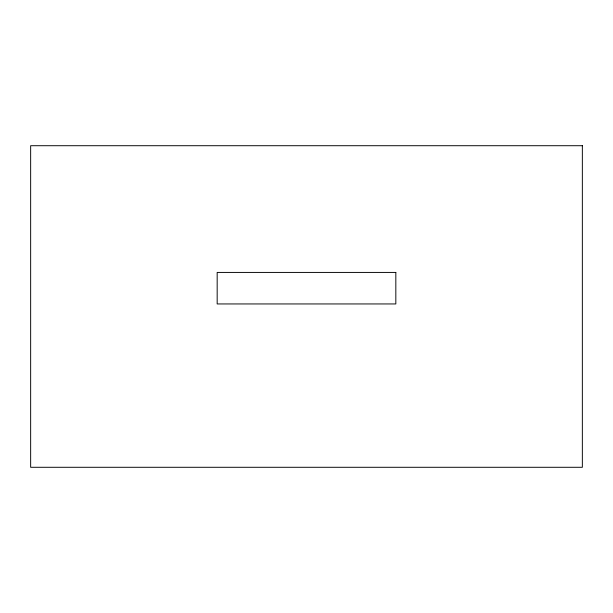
<?xml version="1.0" encoding="UTF-8"?>
<svg xmlns="http://www.w3.org/2000/svg" width="613" height="613" viewBox="0 0 613 613"><rect width="100%" height="100%" fill="white"/><g stroke="black" fill="none" stroke-linecap="round" stroke-linejoin="round"><path stroke-width="0.92" d="M582.35 145.71L30.65 145.71L30.65 467.29L582.35 467.29L582.35 145.71M395.829 272.425L217.171 272.425L217.171 303.948L395.829 303.948L395.829 272.425"/></g></svg>
